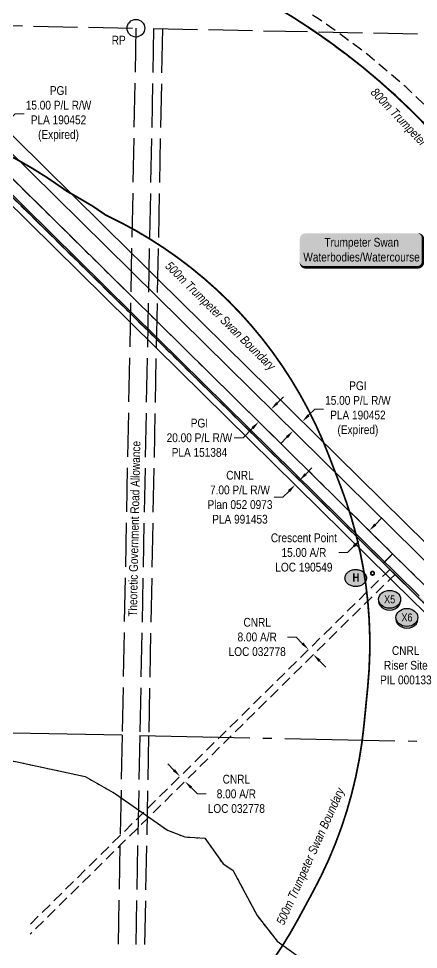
# Model space of a CAD drawing. Extents: x 409970 to 415936, y 6044942 to 6048413.
# Drawn here: x 410756 to 411211, y 6045621 to 6046679 of the extents above; entities that cross this region are included whole.
import ezdxf
from ezdxf.enums import TextEntityAlignment as Align

# ---------------------------------------------------------------- set-up
doc = ezdxf.new("R2010")
doc.units = 0
doc.header["$LTSCALE"] = 5
doc.header["$PDSIZE"] = 0.5
for name, pattern in [('DASHDOT2', [12.7, 6.35, -3.175, 0, -3.175]), ('foc-ACCESSROAD', [3.75, 2.5, -1.25]), ('foc-QUARTERLINE', [33, 25, -3, 2, -3]), ('foc-UNSURVEYED', [12.5, 10, -2.5]), ('foc-WHEELTRACKS', [2, 0.4, -1.6])]:
    doc.linetypes.add(name, pattern=pattern)
doc.layers.get('Defpoints').update_dxf_attribs({"color": 9})
for name, color, linetype in [('35', 37, 'Continuous'), ('AS-WILDLIFE', 131, 'DASHDOT2'), ('AS-WILDLIFE-BLOCK', 131, 'Continuous'), ('C-AR', 13, 'foc-ACCESSROAD'), ('CG-NOTES', 7, 'Continuous'), ('F-AR', 190, 'foc-ACCESSROAD'), ('F-RW', 190, 'Continuous'), ('L-QSEC', 8, 'foc-QUARTERLINE'), ('L-ROAD-T', 7, 'Continuous'), ('L-USEC', 7, 'foc-UNSURVEYED'), ('P-CROSSINGS', 250, 'Continuous'), ('P-PROPOSED', 10, 'Continuous'), ('T-WATER-P3', 160, 'foc-WHEELTRACKS')]:
    doc.layers.add(name, color=color, linetype=linetype)
for name, color, linetype, lineweight in [('C-AR-T', 13, 'Continuous', 9), ('F-RW-T', 190, 'Continuous', 9), ('F-WS-T', 190, 'Continuous', 9)]:
    doc.layers.add(name, color=color, linetype=linetype, lineweight=lineweight)
doc.styles.add('240', font='ARIALN.TTF', dxfattribs={"height": 30})
doc.styles.add('80', font='ARIALN.TTF', dxfattribs={"height": 10})
doc.styles.add('80CG', font='ARIALN.TTF', dxfattribs={"height": 10})
doc.styles.add('80L', font='ARIALN.TTF', dxfattribs={"height": 10})
doc.styles.add('BOLD', font='ARIALNB.TTF')
doc.styles.add('Crossing', font='ARIALN.TTF', dxfattribs={"height": 10})
doc.styles.add('foc-LtypeFont', font='ARIALN.TTF', dxfattribs={"height": 7.35})
doc.styles.add('POINTNUMBER', font='ARIALN.TTF', dxfattribs={"height": 2.5})
doc.linetypes.add('foc-TOPO-flowdirection-NOLINE', pattern='A,0,[">",foc-LtypeFont,S=0.3,R=0,X=0,Y=-0.945],-20,[">",foc-LtypeFont,S=0.3,R=0,X=0,Y=-0.945],0', length=20)
doc.dimstyles.new('Compass 5 000', dxfattribs={"dimscale": 5, "dimtxt": 9, "dimasz": 2, "dimexe": 0.2, "dimexo": 0.0625, "dimgap": 0.5, "dimtad": 0, "dimtih": 1, "dimtoh": 1, "dimzin": 0, "dimdsep": 46, "dimtxsty": '80CG', "dimcen": 0.1, "dimse1": 1, "dimse2": 1, "dimclrd": 256, "dimclrt": 256, "dimaunit": 1, "dimadec": 4, "dimazin": 0, "dimtfac": 0.06, "dimtofl": 0, "dimtmove": 0, "dimatfit": 1, "dimfxl": 0.2, "dimtolj": 1, "dimtzin": 0, "dimlwd": -1, "dimarcsym": 0})

# ---------------------------------------------------------------- blocks, each defined once
blk = doc.blocks.new('*D570')
at = {"layer": 'Defpoints', "color": 0, "transparency": 16777216}
for p in [(410734.4, 6046560.7), (410723.8, 6046550), (410738.3, 6046556.8)]:
    blk.add_point(p, dxfattribs=at)
at = {"layer": 'F-RW-T', "transparency": 16777216}
for p, q in [((410745.4, 6046563.9), (410752.4, 6046571)), ((410752.4, 6046571), (410762.4, 6046571)), ((410720.8, 6046539), (410713.8, 6046531.9))]:
    blk.add_line(p, q, dxfattribs=at)
for points in [[(410744.2, 6046565.1), (410746.6, 6046562.7), (410738.3, 6046556.8)], [(410719.6, 6046540.2), (410722, 6046537.8), (410727.8, 6046546.1)]]:
    blk.add_solid(points, dxfattribs=at)
at = {"layer": 'F-RW-T', "transparency": 16777216, "insert": (410801.5, 6046571), "char_height": 10, "attachment_point": 5, "style": '80CG'}
blk.add_mtext('\\A1;PGI\\P15.00 P/L R/W\\PPLA 190452\\P(Expired)', dxfattribs=at)
blk = doc.blocks.new('*D576')
at = {"layer": 'Defpoints', "color": 0, "transparency": 16777216}
for p in [(411078.2, 6046221.6), (411078.7, 6046221.1), (411067.6, 6046211)]:
    blk.add_point(p, dxfattribs=at)
at = {"layer": 'F-RW-T', "transparency": 16777216}
for p, q in [((411085.8, 6046228.2), (411092.8, 6046235.3)), ((411092.8, 6046235.3), (411102.8, 6046235.3)), ((411061.2, 6046203.3), (411054.2, 6046196.1))]:
    blk.add_line(p, q, dxfattribs=at)
for points in [[(411084.6, 6046229.3), (411087, 6046227), (411078.7, 6046221.1)], [(411060, 6046204.4), (411062.4, 6046202.1), (411068.2, 6046210.4)]]:
    blk.add_solid(points, dxfattribs=at)
at = {"layer": 'F-RW-T', "transparency": 16777216, "insert": (411141.9, 6046235.3), "char_height": 10, "attachment_point": 5, "style": '80CG'}
blk.add_mtext('\\A1;PGI\\P15.00 P/L R/W\\PPLA 190452\\P(Expired)', dxfattribs=at)
blk = doc.blocks.new('*D577')
at = {"layer": 'Defpoints', "color": 0, "transparency": 16777216}
for p in [(411044.9, 6046233.4), (411029.2, 6046220.8), (411030.9, 6046219.1)]:
    blk.add_point(p, dxfattribs=at)
at = {"layer": 'F-RW-T', "transparency": 16777216}
for p, q in [((411050.3, 6046242.1), (411057.3, 6046249.3)), ((411022.2, 6046213.7), (411011.3, 6046202.6)), ((411011.3, 6046202.6), (411001.3, 6046202.6))]:
    blk.add_line(p, q, dxfattribs=at)
for points in [[(411049.1, 6046243.3), (411051.4, 6046241), (411043.2, 6046235)], [(411021, 6046214.8), (411023.4, 6046212.5), (411029.2, 6046220.8)]]:
    blk.add_solid(points, dxfattribs=at)
at = {"layer": 'F-RW-T', "transparency": 16777216, "insert": (410961.7, 6046202.6), "char_height": 10, "attachment_point": 5, "style": '80CG'}
blk.add_mtext('\\A1;PGI\\P20.00 P/L R/W\\PPLA 151384', dxfattribs=at)
blk = doc.blocks.new('*D578')
at = {"layer": 'Defpoints', "color": 0, "transparency": 16777216}
for p in [(411070.6, 6046149.1), (411070.9, 6046148.9), (411075.8, 6046153.8)]:
    blk.add_point(p, dxfattribs=at)
at = {"layer": 'F-RW-T', "transparency": 16777216}
for p, q in [((411082.6, 6046161.3), (411089.6, 6046168.4)), ((411063.6, 6046142), (411056.6, 6046134.9)), ((411056.6, 6046134.9), (411046.6, 6046134.9))]:
    blk.add_line(p, q, dxfattribs=at)
for points in [[(411081.4, 6046162.4), (411083.7, 6046160.1), (411075.5, 6046154.1)], [(411062.4, 6046143.2), (411064.8, 6046140.9), (411070.6, 6046149.1)]]:
    blk.add_solid(points, dxfattribs=at)
at = {"layer": 'F-RW-T', "transparency": 16777216, "insert": (411007.8, 6046134.9), "char_height": 10, "attachment_point": 5, "style": '80CG'}
blk.add_mtext('\\A1;CNRL\\P7.00 P/L R/W\\PPlan 052 0973\\PPLA 991453', dxfattribs=at)
blk = doc.blocks.new('*D579')
at = {"layer": 'C-AR-T', "transparency": 16777216}
for p, q in [((411161.8, 6046104.1), (411168.8, 6046111.2)), ((411130.2, 6046072.1), (411120.2, 6046072.1)), ((411137.3, 6046079.2), (411130.2, 6046072.1))]:
    blk.add_line(p, q, dxfattribs=at)
for points in [[(411160.6, 6046105.2), (411163, 6046102.9), (411154.8, 6046097)], [(411136.1, 6046080.4), (411138.5, 6046078), (411144.3, 6046086.3)]]:
    blk.add_solid(points, dxfattribs=at)
at = {"layer": 'Defpoints', "color": 0, "transparency": 16777216}
for p in [(411153.3, 6046098.4), (411142.8, 6046087.8), (411144.3, 6046086.3)]:
    blk.add_point(p, dxfattribs=at)
at = {"layer": 'C-AR-T', "transparency": 16777216, "insert": (411080.5, 6046072.1), "char_height": 10, "attachment_point": 5, "style": '80CG'}
blk.add_mtext('\\A1;Crescent Point\\P15.00 A/R\\PLOC 190549', dxfattribs=at)
blk = doc.blocks.new('*D580')
at = {"layer": 'Defpoints', "color": 0, "transparency": 16777216}
for p in [(411085.8, 6045961.7), (411086, 6045962), (411091.7, 6045956.3)]:
    blk.add_point(p, dxfattribs=at)
at = {"layer": 'F-RW-T', "transparency": 16777216}
for p, q in [((411071.7, 6045976), (411061.7, 6045976)), ((411078.7, 6045968.8), (411071.7, 6045976)), ((411098.4, 6045948.9), (411105.4, 6045941.8))]:
    blk.add_line(p, q, dxfattribs=at)
for points in [[(411079.9, 6045970), (411077.6, 6045967.7), (411085.8, 6045961.7)], [(411099.6, 6045950.1), (411097.2, 6045947.7), (411091.4, 6045956)]]:
    blk.add_solid(points, dxfattribs=at)
at = {"layer": 'F-RW-T', "transparency": 16777216, "insert": (411027.4, 6045976), "char_height": 10, "attachment_point": 5, "style": '80CG'}
blk.add_mtext('\\A1;CNRL\\P8.00 A/R\\PLOC 032778', dxfattribs=at)
blk = doc.blocks.new('*D582')
at = {"layer": 'Defpoints', "color": 0, "transparency": 16777216}
for p in [(410943.7, 6045821.5), (410945.3, 6045811.8), (410949.3, 6045815.8)]:
    blk.add_point(p, dxfattribs=at)
at = {"layer": 'F-RW-T', "transparency": 16777216}
for p, q in [((410932.7, 6045824.7), (410925.7, 6045831.8)), ((410952.3, 6045804.7), (410959.4, 6045797.6)), ((410959.4, 6045797.6), (410969.4, 6045797.6))]:
    blk.add_line(p, q, dxfattribs=at)
for points in [[(410933.9, 6045825.8), (410931.5, 6045823.5), (410939.7, 6045817.5)], [(410953.5, 6045805.9), (410951.2, 6045803.6), (410945.3, 6045811.8)]]:
    blk.add_solid(points, dxfattribs=at)
at = {"layer": 'F-RW-T', "transparency": 16777216, "insert": (411003.7, 6045797.6), "char_height": 10, "attachment_point": 5, "style": '80CG'}
blk.add_mtext('\\A1;CNRL\\P8.00 A/R\\PLOC 032778', dxfattribs=at)
blk = doc.blocks.new('*U598')
h = blk.add_hatch(color=255)
edge = h.paths.add_edge_path()
edge.add_line((-64, -20), (64, -20))
edge.add_arc((64, -14), 6, 270, 360)
edge.add_line((70, -14), (70, 12.5))
edge.add_arc((64, 12.5), 6, 0, 90)
edge.add_line((64, 18.5), (-64, 18.5))
edge.add_arc((-64, 12.5), 6, 90, 180)
edge.add_line((-70, 12.5), (-70, -14))
edge.add_arc((-64, -14), 6, 180, 270)
at = {"color": 131, "flags": 128}
blk.add_lwpolyline([(-64, -20, 3, 3, 0), (64, -20, 3, 3, 0.414214), (70, -14, 3, 3, 0), (70, 12.5, 3, 0, 0.414214), (64, 18.5, 0, 0, 0), (-64, 18.5, 0, 0, 0.414214), (-70, 12.5, 0, 0, 0), (-70, -14, 0, 3, 0.414214)], format="xyseb", close=True, dxfattribs=at)
at = {"color": 131, "style": '80'}
blk.add_attdef('ENTER_TEXT_001', (-36, -5), '', height=10, dxfattribs=at)
blk = doc.blocks.new('Route_Letters')
h = blk.add_hatch(color=255)
h.dxf.hatch_style = 1
edge = h.paths.add_edge_path()
edge.add_ellipse((-0.1, 0.5), major_axis=(-12, 0), ratio=0.789318, start_angle=0, end_angle=360)
at = {"color": 5}
blk.add_open_spline([(-12.3, 0.5), (-12.3, -0.3), (-12.2, -1), (-11.7, -2.8), (-11.1, -3.9), (-9.6, -5.8), (-8.5, -6.7), (-6.2, -8), (-4.9, -8.5), (-2.1, -9.2), (-0.7, -9.3), (2.2, -9.1), (3.6, -8.8), (6.3, -7.9), (7.5, -7.2), (9.5, -5.6), (10.4, -4.6), (11.6, -2.5), (12, -1.4), (12.2, 0.9), (12, 2.1), (11.2, 4.3), (10.5, 5.4), (8.8, 7.2), (7.7, 8), (5.3, 9.2), (3.9, 9.7), (1.1, 10.2), (-0.4, 10.2), (-3.2, 9.9), (-4.6, 9.6), (-7.2, 8.5), (-8.3, 7.7), (-10.2, 6), (-11, 5), (-12, 2.9), (-12.3, 1.7), (-12.3, 0.5), (-12.3, 0.5), (-12.3, 0.5)], degree=3, knots=[0, 0, 0, 0, 0.219529, 0.219529, 0.575727, 0.575727, 0.931924, 0.931924, 1.288121, 1.288121, 1.644318, 1.644318, 2.000515, 2.000515, 2.356712, 2.356712, 2.712909, 2.712909, 3.069107, 3.069107, 3.425304, 3.425304, 3.781501, 3.781501, 4.137698, 4.137698, 4.493895, 4.493895, 4.850092, 4.850092, 5.20629, 5.20629, 5.562487, 5.562487, 5.918684, 5.918684, 6.274881, 6.274881, 6.283185, 6.283185, 6.283185, 6.283185], dxfattribs=at)
at = {"color": 14, "style": 'BOLD'}
blk.add_attdef('A', text='', height=9.5, dxfattribs=at).set_placement((0.2, 1), align=Align.MIDDLE)
blk = doc.blocks.new('AA')
at = {"const_width": 4}
blk.add_lwpolyline([(-1, 0, 1), (1, 0, 1)], format="xyb", close=True, dxfattribs=at)
blk.add_circle((0, 0), 2)
blk = doc.blocks.new('xing2')
h = blk.add_hatch(color=50)
h.dxf.hatch_style = 1
edge = h.paths.add_edge_path()
edge.add_ellipse((0, 0), major_axis=(-12.5, 0), ratio=0.816297, start_angle=0, end_angle=360)
h = blk.add_hatch(color=250)
h.dxf.hatch_style = 1
edge = h.paths.add_edge_path()
edge.add_ellipse((0, -2), major_axis=(-12.5, 0), ratio=0.816297, start_angle=0, end_angle=180)
edge.add_line((12.5, -2), (12.5, 0))
edge.add_ellipse((0, 0), major_axis=(-12.5, 0), ratio=0.816297, start_angle=0, end_angle=180, ccw=False)
edge.add_line((-12.5, 0), (-12.5, -2))
at = {"color": 250}
blk.add_ellipse((0, 0), major_axis=(-12.5, 0), ratio=0.816297, dxfattribs=at)
blk.add_ellipse((0, -2), major_axis=(-12.5, 0), ratio=0.816297, start_param=0, end_param=3.141593, dxfattribs=at)
at = {"color": 250, "style": 'Crossing'}
blk.add_attdef('CROSSING', text='', height=9, dxfattribs=at).set_placement((0.1, 0), align=Align.MIDDLE_CENTER)
at = {"color": 250, "style": 'Crossing', "flags": 1}
for tag, p in [('OWNER', (0.1, -12.5)), ('DESCRIPTION', (0.1, -25.8)), ('LOCATION', (0.1, -39.3)), ('DWG_REF', (0.1, -52.8))]:
    blk.add_attdef(tag, text='', height=9, dxfattribs=at).set_placement(p, align=Align.MIDDLE_CENTER)
blk = doc.blocks.new('*U619')
at = {"layer": '35', "color": 3}
blk.add_circle((0, 0), 10, dxfattribs=at)
at = {"layer": '35', "color": 3, "style": '80'}
blk.add_attdef('RP_001', (-27.5, -18.6), '', height=10, dxfattribs=at)

msp = doc.modelspace()

# ---------------------------------------------------------------- hatches: boundary and pattern name
at = {"layer": 'P-PROPOSED'}
h = msp.add_hatch(color=256, dxfattribs=at)
h.dxf.hatch_style = 1
h.paths.add_polyline_path([(410804.986, 6047782.915), (410804.846, 6047784.91), (410834.927, 6047787.01), (410907.85, 6047777.902), (410941.989, 6047753.541), (411103.299, 6047638.433), (411103.993, 6047630.153), (411096.13, 6047622.271), (410964.125, 6047490.032), (410936.62, 6047462.478), (410905.851, 6047431.652), (410355.13, 6046879.659), (410354.049, 6046879.164), (410346.007, 6046877.976), (410348.177, 6046875.816), (410351.691, 6046872.307), (410355.253, 6046868.731), (410397.036, 6046826.731), (410411.14, 6046812.551), (410464.549, 6046758.864), (410517.363, 6046707.339), (410548.601, 6046676.55), (410884.58, 6046345.241), (410914.179, 6046316.053), (411172.303, 6046061.509), (411179.555, 6046054.357), (411185.54, 6046048.456), (411211.617, 6046022.743), (411220.898, 6046013.59), (411225.847, 6046008.618), (411377.341, 6045855.698), (411438.646, 6045793.753), (411443.956, 6045788.393), (411453.164, 6045797.516), (411454.572, 6045796.095), (411443.943, 6045785.565), (411437.224, 6045792.346), (411375.921, 6045854.29), (411224.428, 6046007.208), (411219.487, 6046012.173), (411210.212, 6046021.319), (411184.135, 6046047.032), (411178.151, 6046052.933), (411170.899, 6046060.085), (410912.774, 6046314.629), (410883.176, 6046343.817), (410547.198, 6046675.125), (410515.963, 6046705.911), (410463.141, 6046757.443), (410409.721, 6046811.141), (410395.619, 6046825.321), (410353.836, 6046867.319), (410350.276, 6046870.894), (410346.765, 6046874.399), (410343.192, 6046877.956), (410341.77, 6046879.371), (410353.475, 6046881.101), (410353.969, 6046881.327), (410904.436, 6047433.065), (410935.205, 6047463.891), (410962.71, 6047491.445), (411094.715, 6047623.684), (411101.923, 6047630.909), (411101.383, 6047637.343), (410940.828, 6047751.913), (410907.1, 6047775.981), (410834.872, 6047785.002)])

# ---------------------------------------------------------------- linework, layer by layer
at = {"layer": 'AS-WILDLIFE', "const_width": 2.001, "flags": 128}
for points in [[(409986.541, 6046725.394), (410005.487, 6046739.561), (410025.841, 6046753.817), (410046.627, 6046767.434), (410067.827, 6046780.4), (410089.419, 6046792.701), (410111.382, 6046804.326), (410133.696, 6046815.263), (410156.338, 6046825.502), (410179.288, 6046835.034), (410202.522, 6046843.848), (410226.019, 6046851.936), (410249.756, 6046859.291), (410273.709, 6046865.906), (410297.857, 6046871.773), (410322.175, 6046876.888), (410346.64, 6046881.246), (410371.228, 6046884.842), (410395.917, 6046887.673), (410420.681, 6046889.735), (410445.497, 6046891.029), (410470.342, 6046891.55), (410495.191, 6046891.301), (410520.02, 6046890.279), (410544.805, 6046888.488), (410569.523, 6046885.928), (410594.15, 6046882.601), (410618.661, 6046878.512), (410643.033, 6046873.663), (410667.244, 6046868.061), (410691.268, 6046861.709), (410730.909, 6046850.567), (410754.068, 6046843.685), (410777.008, 6046836.105), (410799.708, 6046827.833), (410822.146, 6046818.878), (410844.304, 6046809.247), (410866.159, 6046798.949), (410887.693, 6046787.995), (410908.884, 6046776.393), (410929.715, 6046764.155), (410950.165, 6046751.291), (410970.217, 6046737.814), (410973.497, 6046735.968), (411004.465, 6046716.811), (411026.106, 6046705.435), (411047.389, 6046693.4), (411068.291, 6046680.718), (411088.795, 6046667.401), (411108.881, 6046653.46), (411128.529, 6046638.91), (411147.722, 6046623.764), (411166.441, 6046608.035), (411184.668, 6046591.74), (411202.387, 6046574.893), (411219.58, 6046557.511), (411236.232, 6046539.609), (411252.327, 6046521.204), (411267.849, 6046502.314), (411282.785, 6046482.957), (411297.119, 6046463.151), (411310.839, 6046442.914), (411323.931, 6046422.265), (411336.384, 6046401.225), (411348.185, 6046379.812), (411359.324, 6046358.047), (411369.789, 6046335.951), (411379.571, 6046313.544), (411388.661, 6046290.848), (411402.436, 6046254.963), (411410.961, 6046231.686), (411418.76, 6046208.156), (411425.827, 6046184.396), (411432.154, 6046160.428), (411437.736, 6046136.276), (411442.568, 6046111.963), (411446.644, 6046087.512), (411449.961, 6046062.946), (411452.515, 6046038.289), (411454.304, 6046013.565), (411455.327, 6045988.797), (411455.583, 6045964.01), (411455.07, 6045939.226), (411453.79, 6045914.47), (411451.744, 6045889.766), (411447.456, 6045846.201), (411444.684, 6045821.869), (411441.169, 6045797.632), (411436.915, 6045773.515), (411431.924, 6045749.539), (411426.202, 6045725.726), (411419.754, 6045702.1), (411412.586, 6045678.683), (411404.705, 6045655.496), (411396.118, 6045632.561), (411386.833, 6045609.899), (411376.86, 6045587.532), (411366.206, 6045565.48), (411354.883, 6045543.765), (411337.844, 6045512.273), (411328.759, 6045495.973), (411319.261, 6045479.91), (411309.356, 6045464.094), (411299.051, 6045448.536), (411286.869, 6045428.901), (411274.125, 6045409.625), (411260.83, 6045390.726), (411246.995, 6045372.218), (411232.631, 6045354.117), (411217.751, 6045336.439), (411202.366, 6045319.198), (411186.49, 6045302.407), (411170.136, 6045286.083), (411119.209, 6045236.694), (411102.739, 6045221.146), (411085.812, 6045206.097), (411068.443, 6045191.561), (411050.647, 6045177.551), (411032.441, 6045164.078), (411013.839, 6045151.156), (410983.578, 6045130.279), (410962.991, 6045116.526), (410941.971, 6045103.444), (410920.541, 6045091.046), (410898.722, 6045079.345), (410876.537, 6045068.354), (410854.01, 6045058.082), (410831.164, 6045048.542), (410808.022, 6045039.744), (410771.449, 6045026.798), (410763.726, 6045024.149), (410757.363, 6045021.912)], [(409975.981, 6046188.995), (409978.294, 6046196.995), (409983.17, 6046212.868), (409988.569, 6046228.57), (409994.487, 6046244.084), (410000.917, 6046259.393), (410007.851, 6046274.48), (410023.781, 6046307.676), (410032.778, 6046325.503), (410042.479, 6046342.956), (410052.869, 6046360.009), (410063.931, 6046376.633), (410075.648, 6046392.802), (410088.001, 6046408.49), (410100.971, 6046423.673), (410114.536, 6046438.327), (410128.675, 6046452.427), (410143.366, 6046465.952), (410158.585, 6046478.879), (410174.307, 6046491.189), (410190.509, 6046502.861), (410207.163, 6046513.877), (410224.244, 6046524.22), (410241.725, 6046533.873), (410259.576, 6046542.82), (410277.77, 6046551.048), (410296.279, 6046558.543), (410315.072, 6046565.293), (410334.119, 6046571.288), (410353.39, 6046576.517), (410372.855, 6046580.974), (410392.482, 6046584.649), (410412.24, 6046587.539), (410432.098, 6046589.637), (410452.023, 6046590.942), (410471.985, 6046591.449), (410491.951, 6046591.16), (410511.89, 6046590.074), (410531.769, 6046588.193), (410551.558, 6046585.52), (410571.224, 6046582.06), (410590.737, 6046577.817), (410610.064, 6046572.798), (410649.705, 6046561.656), (410667.932, 6046556.157), (410685.936, 6046549.968), (410703.692, 6046543.098), (410721.173, 6046535.558), (410738.355, 6046527.357), (410755.212, 6046518.509), (410771.72, 6046509.026), (410787.856, 6046498.921), (410803.595, 6046488.21), (410810.8, 6046483.103), (410819.507, 6046478.27), (410840.33, 6046466.046), (410855.274, 6046455.825), (410872.371, 6046447.395), (410889.133, 6046438.316), (410905.534, 6046428.602), (410921.551, 6046418.266), (410937.161, 6046407.325), (410952.34, 6046395.794), (410967.066, 6046383.689), (410981.317, 6046371.029), (410995.073, 6046357.833), (411008.313, 6046344.119), (411021.019, 6046329.908), (411033.17, 6046315.221), (411044.75, 6046300.079), (411055.741, 6046284.505), (411066.128, 6046268.521), (411075.895, 6046252.151), (411085.027, 6046235.418), (411093.512, 6046218.349), (411101.336, 6046200.966), (411108.489, 6046183.297), (411122.264, 6046147.412), (411128.853, 6046129.202), (411134.732, 6046110.75), (411139.893, 6046092.085), (411144.327, 6046073.233), (411148.027, 6046054.224), (411150.99, 6046035.086), (411153.209, 6046015.848), (411154.682, 6045996.539), (411155.406, 6045977.186), (411155.38, 6045957.821), (411154.605, 6045938.47), (411153.082, 6045919.165), (411148.793, 6045875.599), (411146.451, 6045855.84), (411143.324, 6045836.19), (411139.418, 6045816.679), (411134.74, 6045797.34), (411129.295, 6045778.202), (411123.094, 6045759.295), (411116.146, 6045740.65), (411108.462, 6045722.296), (411100.054, 6045704.262), (411090.935, 6045686.577), (411073.896, 6045655.085), (411064.78, 6045638.98), (411055.043, 6045623.244), (411044.699, 6045607.9), (411041.462, 6045602.524), (411031.637, 6045586.872), (411021.24, 6045571.594), (411010.286, 6045556.71), (410998.79, 6045542.241), (410986.767, 6045528.207), (410974.234, 6045514.626), (410961.208, 6045501.518), (410910.281, 6045452.129), (410897.825, 6045440.456), (410884.979, 6045429.214), (410871.756, 6045418.417), (410858.172, 6045408.078), (410844.244, 6045398.208), (410819.576, 6045381.377), (410814.363, 6045377.947), (410799.626, 6045368.169), (410784.54, 6045358.937), (410769.126, 6045350.264), (410763.715, 6045347.475)]]:
    msp.add_lwpolyline(points, dxfattribs=at)
at = {"layer": 'C-AR', "flags": 128}
msp.add_lwpolyline([(411678.917, 6044943.879), (411617.977, 6045035.71), (411614.271, 6045045.171), (411554.463, 6045197.87), (411565.547, 6045274.434), (411622.056, 6045456.108), (411663.225, 6045554.302), (411666.145, 6045561.271), (411437.224, 6045792.346), (411375.921, 6045854.29), (411224.428, 6046007.208), (411219.487, 6046012.173), (411210.212, 6046021.319), (411184.135, 6046047.032), (411178.151, 6046052.933), (411170.899, 6046060.084), (411181.4, 6046070.689), (411220.778, 6046031.851), (411223.061, 6046029.599), (411227.797, 6046024.919), (411229.97, 6046022.771), (411234.945, 6046017.769), (411237.217, 6046015.484), (411397.34, 6045853.866), (411440.003, 6045810.803), (411441.096, 6045818.066), (411443.022, 6045836.173), (411443.74, 6045842.965), (411444.767, 6045852.929), (411445.03, 6045855.456), (411448.236, 6045886.603), (411450.818, 6045913.694), (411452.038, 6045941.667), (411452.11, 6045990.423), (411449.524, 6046035.037), (411442.924, 6046087.068), (411434.454, 6046138.525), (411412.73, 6046215.72), (411400.773, 6046251.277), (411399.31, 6046255.63), (411398.299, 6046258.636), (411395.767, 6046266.166), (411382.067, 6046306.908), (411362.374, 6046353.557), (411323.495, 6046423.608), (411290.961, 6046471.984), (411257.468, 6046515.667), (411217.054, 6046560.91), (411185.217, 6046591.653), (411143.447, 6046627.209), (411110.362, 6046651.777), (411092.432, 6046664.328), (411089.669, 6046666.268), (411068.529, 6046680.098), (411046.963, 6046693.255), (411043.04, 6046695.478), (411024.993, 6046705.723), (411003.951, 6046717.637), (410970.399, 6046737.086), (410944.238, 6046754.708), (410921.631, 6046768.418), (410912.912, 6046773.706), (410891.796, 6046785.509), (410885.827, 6046788.846), (410833.205, 6046814.644), (410779.154, 6046835.329), (410734.799, 6046849.723), (410674.033, 6046866.317), (410626.259, 6046876.896), (410598.976, 6046881.083), (410584.112, 6046883.468), (410547.791, 6046919.707), (410532.181, 6046935.283), (410487.459, 6046979.905), (410476.843, 6046990.498), (410484.501, 6046998.17), (410487.435, 6047001.109), (410498.053, 6046990.515), (410547.69, 6046940.988), (410563.3, 6046925.413), (410584.05, 6046904.708), (410591.354, 6046897.421), (410599.019, 6046896.245), (410629.021, 6046891.642), (410677.631, 6046880.877), (410739.091, 6046864.093), (410784.151, 6046849.471), (410839.197, 6046828.405), (410892.127, 6046802.456), (410892.79, 6046802.131), (410920.459, 6046786.664), (410921.969, 6046785.748), (410952.318, 6046767.343), (410978.356, 6046749.804), (411011.405, 6046730.647), (411032.38, 6046718.77), (411054.57, 6046706.178), (411073.081, 6046694.881), (411076.54, 6046692.775), (411098.076, 6046678.685), (411119.262, 6046663.795), (411152.787, 6046638.949), (411195.294, 6046602.765), (411227.867, 6046571.311), (411269.025, 6046525.236), (411303.143, 6046480.738), (411336.294, 6046431.444), (411375.874, 6046360.129), (411395.984, 6046312.493), (411407.648, 6046277.856), (411410.204, 6046270.266), (411410.909, 6046268.172), (411411.194, 6046267.324), (411412.681, 6046262.91), (411426.986, 6046220.43), (411449.111, 6046141.78), (411457.765, 6046089.229), (411464.468, 6046036.417), (411467.109, 6045990.846), (411467.04, 6045941.331), (411465.786, 6045912.655), (411463.161, 6045885.123), (411459.814, 6045852.632), (411458.669, 6045841.44), (411456.642, 6045822.429), (411455.976, 6045816.155), (411453.165, 6045797.517), (411683.848, 6045564.703), (411677.576, 6045549.742), (411674.652, 6045542.766), (411636.165, 6045450.97), (411580.221, 6045271.112), (411569.875, 6045199.647), (411630.504, 6045044.852), (411631.361, 6045042.669), (411680.808, 6044968.157), (411697.158, 6044943.519)], dxfattribs=at)
msp.add_lwpolyline([(411181.4, 6046070.689), (411170.899, 6046060.085), (410912.774, 6046314.629), (410883.176, 6046343.817), (410547.198, 6046675.125), (410517.355, 6046704.562), (410515.963, 6046705.911), (410463.141, 6046757.443), (410409.721, 6046811.141), (410395.619, 6046825.321), (410353.836, 6046867.319), (410350.276, 6046870.894), (410346.765, 6046874.399), (410343.192, 6046877.956), (410341.77, 6046879.371), (410353.475, 6046881.101), (410354.104, 6046881.194), (410360.261, 6046882.105), (410364.442, 6046877.904), (410375.02, 6046867.269), (410378.547, 6046863.723), (410406.155, 6046835.963), (410420.258, 6046821.783), (410473.67, 6046768.082), (410527.905, 6046715.242), (410537.795, 6046705.479), (410569.008, 6046674.693), (410883.579, 6046364.436), (410913.176, 6046335.243), (411181.4, 6046070.689)], close=True, dxfattribs=at)
at = {"layer": 'F-AR', "flags": 128}
msp.add_lwpolyline([(410769.611, 6045649.621), (410871.594, 6045750.299), (410902.354, 6045780.666), (410984.786, 6045862.041), (411173.17, 6046048.016), (411178.151, 6046052.933), (411184.136, 6046047.033), (411179.083, 6046042.185), (411163.705, 6046027.431), (410995.95, 6045861.82), (410902.131, 6045769.204), (410871.37, 6045738.836), (410769.387, 6045638.157)], dxfattribs=at)
at = {"layer": 'F-RW'}
for points in [[(410517.355, 6046704.562), (410547.198, 6046675.125), (410883.176, 6046343.817), (410912.774, 6046314.629), (411210.212, 6046021.319), (411219.487, 6046012.173), (411225.198, 6046017.908), (411230.01, 6046022.743), (411244.112, 6046036.91), (411309.11, 6046102.203), (411312.185, 6046114.079), (411318.86, 6046111.974), (411314.898, 6046097.974), (411289.522, 6046072.517), (411249.055, 6046031.921), (411234.943, 6046017.764), (411224.43, 6046007.226), (411219.531, 6046002.302), (411214.549, 6046007.215), (411205.256, 6046016.378), (410912.586, 6046304.991), (410882.988, 6046334.179), (410537.035, 6046675.327), (410512.48, 6046699.55)], [(411705.672, 6044943.35), (411681.045, 6044980.458), (411638.414, 6045044.696), (411637.615, 6045045.902), (411577.068, 6045200.46), (411587.072, 6045269.559), (411642.752, 6045448.627), (411679.949, 6045537.393), (411682.914, 6045544.355), (411689.808, 6045558.687), (411687.66, 6045560.855), (411683.848, 6045564.703), (411453.164, 6045797.516), (411440.004, 6045810.798), (411397.331, 6045853.867), (411234.943, 6046017.764), (411229.952, 6046022.801), (411220.778, 6046031.851), (411181.4, 6046070.688), (410913.176, 6046335.243), (410883.579, 6046364.436), (410569.007, 6046674.693), (410537.794, 6046705.479)], [(410566.797, 6046704.905), (410598.012, 6046674.119), (410884.116, 6046391.958), (410913.714, 6046362.767), (411234.934, 6046045.964), (411244.072, 6046036.951), (411249.055, 6046031.921), (411426.053, 6045853.299), (411443.023, 6045836.172), (411456.642, 6045822.429), (411461.182, 6045817.848), (411692.721, 6045584.198), (411713.443, 6045563.287), (411698.371, 6045529.61), (411691.341, 6045512.834), (411661.566, 6045441.779), (411606.638, 6045265.13), (411597.618, 6045202.83), (411655.457, 6045055.182), (411662.733, 6045044.217), (411681.725, 6045015.601), (411729.993, 6044942.87)], [(411729.993, 6044942.87), (411681.725, 6045015.601), (411662.733, 6045044.217), (411655.457, 6045055.182), (411597.618, 6045202.83), (411606.638, 6045265.13), (411661.566, 6045441.779), (411691.341, 6045512.834), (411698.371, 6045529.61), (411713.443, 6045563.287), (411692.721, 6045584.198), (411461.182, 6045817.848), (411456.642, 6045822.429), (411443.023, 6045836.172), (411426.053, 6045853.299), (411249.055, 6046031.921), (411244.072, 6046036.951), (411234.934, 6046045.964), (410913.714, 6046362.767), (410884.116, 6046391.958), (410598.012, 6046674.119), (410566.797, 6046704.905)], [(410588.587, 6046704.474), (410619.802, 6046673.688), (410884.519, 6046412.619), (410894.641, 6046402.636), (410914.117, 6046383.428), (411245.53, 6046056.557), (411254.69, 6046047.535), (411259.64, 6046042.54), (411445.032, 6045855.455), (411447.584, 6045852.874), (411458.675, 6045841.458), (411463.212, 6045836.971), (411693.125, 6045605.095), (411731.194, 6045566.678), (411712.182, 6045523.776), (411690.554, 6045472.156), (411675.655, 6045436.595), (411621.307, 6045261.809), (411613.025, 6045204.606), (411668.834, 6045062.14), (411680.966, 6045043.858), (411682.234, 6045041.948), (411748.227, 6044942.509)]]:
    msp.add_lwpolyline(points, dxfattribs=at)
at = {"layer": 'L-QSEC'}
for p, q in [((410873.817, 6045864.243), (410104.639, 6045879.467)), ((410893.933, 6045863.845), (411663.3, 6045848.619))]:
    msp.add_line(p, q, dxfattribs=at)
at = {"layer": 'L-USEC'}
for p, q in [((410085.752, 6046684.285), (410889.51, 6046668.36)), ((410889.51, 6046668.36), (410873.817, 6045864.243)), ((410909.626, 6046667.962), (410893.933, 6045863.85)), ((410919.666, 6046667.763), (410903.973, 6045863.647)), ((410909.626, 6046667.962), (411713.373, 6046652.038)), ((410873.817, 6045864.243), (410858.129, 6045060.128)), ((410893.933, 6045863.85), (410878.245, 6045059.73)), ((410903.973, 6045863.647), (410888.285, 6045059.532))]:
    msp.add_line(p, q, dxfattribs=at)
at = {"layer": 'P-PROPOSED', "flags": 128}
for points in [[(410548.601, 6046676.55), (410884.58, 6046345.241), (410914.179, 6046316.053), (411172.303, 6046061.509), (411179.555, 6046054.357), (411185.54, 6046048.456), (411211.617, 6046022.743)], [(411219.487, 6046012.173), (411210.212, 6046021.319), (411184.135, 6046047.032), (411178.151, 6046052.933), (411170.899, 6046060.085), (410912.774, 6046314.629), (410883.176, 6046343.817), (410547.198, 6046675.125)]]:
    msp.add_lwpolyline(points, dxfattribs=at)
at = {"layer": 'T-WATER-P3', "linetype": 'foc-TOPO-flowdirection-NOLINE', "flags": 128}
msp.add_lwpolyline([(410633.985, 6045893.096), (410708.307, 6045850.876), (410747.119, 6045835.593), (410831.819, 6045817.341), (410866.247, 6045797.806), (410925.383, 6045756.271), (410945.034, 6045748.622), (410967.917, 6045747.169), (410988.56, 6045717.961), (410999.776, 6045711.051), (411027.197, 6045659.215), (411050.049, 6045630.05), (411080.114, 6045608.591), (411092.009, 6045603.493), (411124.821, 6045600.205), (411169.509, 6045604.697), (411213.891, 6045595.832), (411227.705, 6045579.445), (411268.412, 6045513.572), (411278.251, 6045504.198), (411320.02, 6045479.183), (411347.865, 6045469.209), (411387.413, 6045474.011), (411420.506, 6045493.52), (411458.798, 6045497.571), (411491.809, 6045477.904), (411528.455, 6045465.523), (411554.508, 6045481.979), (411558.641, 6045487.713), (411568.685, 6045529.283), (411559.104, 6045608.505)], dxfattribs=at)
at = {"layer": 'T-WATER-P3', "flags": 128}
msp.add_lwpolyline([(410633.985, 6045893.096), (410708.307, 6045850.876), (410747.119, 6045835.593), (410831.819, 6045817.341), (410866.247, 6045797.806), (410925.383, 6045756.271), (410945.034, 6045748.622), (410967.917, 6045747.169), (410988.56, 6045717.961), (410999.776, 6045711.051), (411027.197, 6045659.215), (411050.049, 6045630.05), (411080.114, 6045608.591), (411092.009, 6045603.493), (411124.821, 6045600.205), (411169.509, 6045604.697), (411213.891, 6045595.832), (411227.705, 6045579.445), (411268.412, 6045513.572), (411278.251, 6045504.198), (411320.02, 6045479.183), (411347.865, 6045469.209), (411387.413, 6045474.011), (411420.506, 6045493.52), (411458.798, 6045497.571), (411491.809, 6045477.904), (411528.455, 6045465.523), (411554.508, 6045481.979), (411558.641, 6045487.713), (411568.685, 6045529.283), (411559.104, 6045608.505)], dxfattribs=at)

# ---------------------------------------------------------------- block references
at = {"xscale": 0.999563, "yscale": 0.999563, "zscale": 0.999563}
msp.add_blockref('*U619', (410889.51, 6046668.36), dxfattribs=at).add_auto_attribs({'RP_001': 'RP'})
at = {"layer": 'AS-WILDLIFE-BLOCK'}
ref = msp.add_blockref('*U598', (411145.889, 6046416.517), dxfattribs=dict(at, xscale=1.000440123623586, yscale=1.000440123623586, zscale=1.000440123623586))
ref.add_attrib('ENTER_TEXT_001', 'Trumpeter Swan', (411103.794, 6046419.93), dxfattribs={"layer": '0', "color": 131, "height": 10.0044, "style": '80'})
ref.add_attrib('ENTER_TEXT_002', 'Waterbodies/Watercourse', (411079.813, 6046403.086), dxfattribs={"layer": '0', "color": 131, "height": 10.0044, "style": '80'})
at = {"layer": 'CG-NOTES'}
msp.add_blockref('Route_Letters', (411139.493, 6046042.633), dxfattribs=at).add_auto_attribs({'A': 'H'})
msp.add_blockref('AA', (411158.536, 6046048.533), dxfattribs=at)
at = {"layer": 'P-CROSSINGS', "color": 2}
for p, values in [((411177.908, 6046018.894), {'CROSSING': 'X5'}), ((411197.58, 6045998.264), {'CROSSING': 'X6'})]:
    msp.add_blockref('xing2', p, dxfattribs=at).add_auto_attribs(values)

# ---------------------------------------------------------------- texts
at = {"layer": 'AS-WILDLIFE', "char_height": 10.0044, "attachment_point": 5, "style": '240'}
for s, insert, rotation in [('{\\fArial Narrow|b0|i1|c0|p34;800m Trumpeter Swan Boundary}', (411216.622, 6046536.065), 313.744248), ('{\\fArial Narrow|b0|i1|c0|p34;500m Trumpeter Swan Boundary}', (410984.567, 6046340.241), 315.395297), ('{\\fArial Narrow|b0|i1|c0|p34;500m Trumpeter Swan Boundary}', (411089.09, 6045726.114), 65.82525)]:
    msp.add_mtext_dynamic_manual_height_columns(s, width=169.60845, gutter_width=45.02, heights=[0], dxfattribs=dict(at, insert=insert, rotation=rotation))
at = {"layer": 'F-WS-T', "insert": (411166.005, 6045965.57), "char_height": 10.0044, "attachment_point": 1, "style": 'POINTNUMBER'}
msp.add_mtext_dynamic_manual_height_columns('\\pi14.597;CNRL\\P\\pi5.5546;Riser Site\\P\\pi1.0983;PIL 000133', width=59.40462, gutter_width=37.484, heights=[0], dxfattribs=at)
at = {"layer": 'L-ROAD-T', "style": '80L'}
msp.add_text('Theoretic Government Road Allowance', height=10, rotation=88.881623, dxfattribs=at).set_placement((410887.66, 6046099.059), align=Align.MIDDLE_CENTER)

# ---------------------------------------------------------------- dimensions: what is measured, and where the dimension line sits
at = {"layer": 'C-AR-T'}
dim = msp.add_aligned_dim(p1=(411153.282, 6046098.422), p2=(411142.801, 6046087.794), distance=2.085, text='Crescent Point\\P15.00 A/R\\PLOC 190549', dimstyle='Compass 5 000', dxfattribs=at)
dim.commit()
dim.dimension.update_dxf_attribs({"geometry": '*D579', "text_midpoint": (411080.482, 6046072.09)})
at = {"layer": 'F-RW-T'}
for p1, p2, distance, text, picture, middle in [((410723.844, 6046550.021), (410734.372, 6046560.697), -5.579, 'PGI\\P15.00 P/L R/W\\PPLA 190452\\P(Expired)', '*D570', (410801.474, 6046571.019)), ((411067.632, 6046210.966), (411078.157, 6046221.636), -0.823, 'PGI\\P15.00 P/L R/W\\PPLA 190452\\P(Expired)', '*D576', (411141.873, 6046235.298)), ((411075.819, 6046153.848), (411070.906, 6046148.866), -0.405, 'CNRL\\P7.00 P/L R/W\\PPlan 052 0973\\PPLA 991453', '*D578', (411007.84, 6046134.909)), ((411091.653, 6045956.3), (411086.032, 6045961.993), 0.379, 'CNRL\\P8.00 A/R\\PLOC 032778', '*D580', (411027.398, 6045975.959))]:
    dim = msp.add_aligned_dim(p1=p1, p2=p2, distance=distance, text=text, dimstyle='Compass 5 000', dxfattribs=at)
    dim.commit()
    dim.dimension.update_dxf_attribs({"geometry": picture, "text_midpoint": middle})
for base, p1, p2, angle, text, picture, middle in [((411029.21, 6046220.796), (411044.912, 6046233.374), (411030.881, 6046219.148), 225.394556, 'PGI\\P20.00 P/L R/W\\PPLA 151384', '*D577', (410961.721, 6046202.598)), ((410945.323, 6045811.842), (410943.698, 6045821.479), (410949.318, 6045815.786), 314.630225, 'CNRL\\P8.00 A/R\\PLOC 032778', '*D582', (411003.688, 6045797.609))]:
    dim = msp.add_linear_dim(base=base, p1=p1, p2=p2, angle=angle, text=text, dimstyle='Compass 5 000', dxfattribs=at)
    dim.commit()
    dim.dimension.update_dxf_attribs({"geometry": picture, "text_midpoint": middle, "dimtype": 161})

doc.saveas('drawing.dxf')
